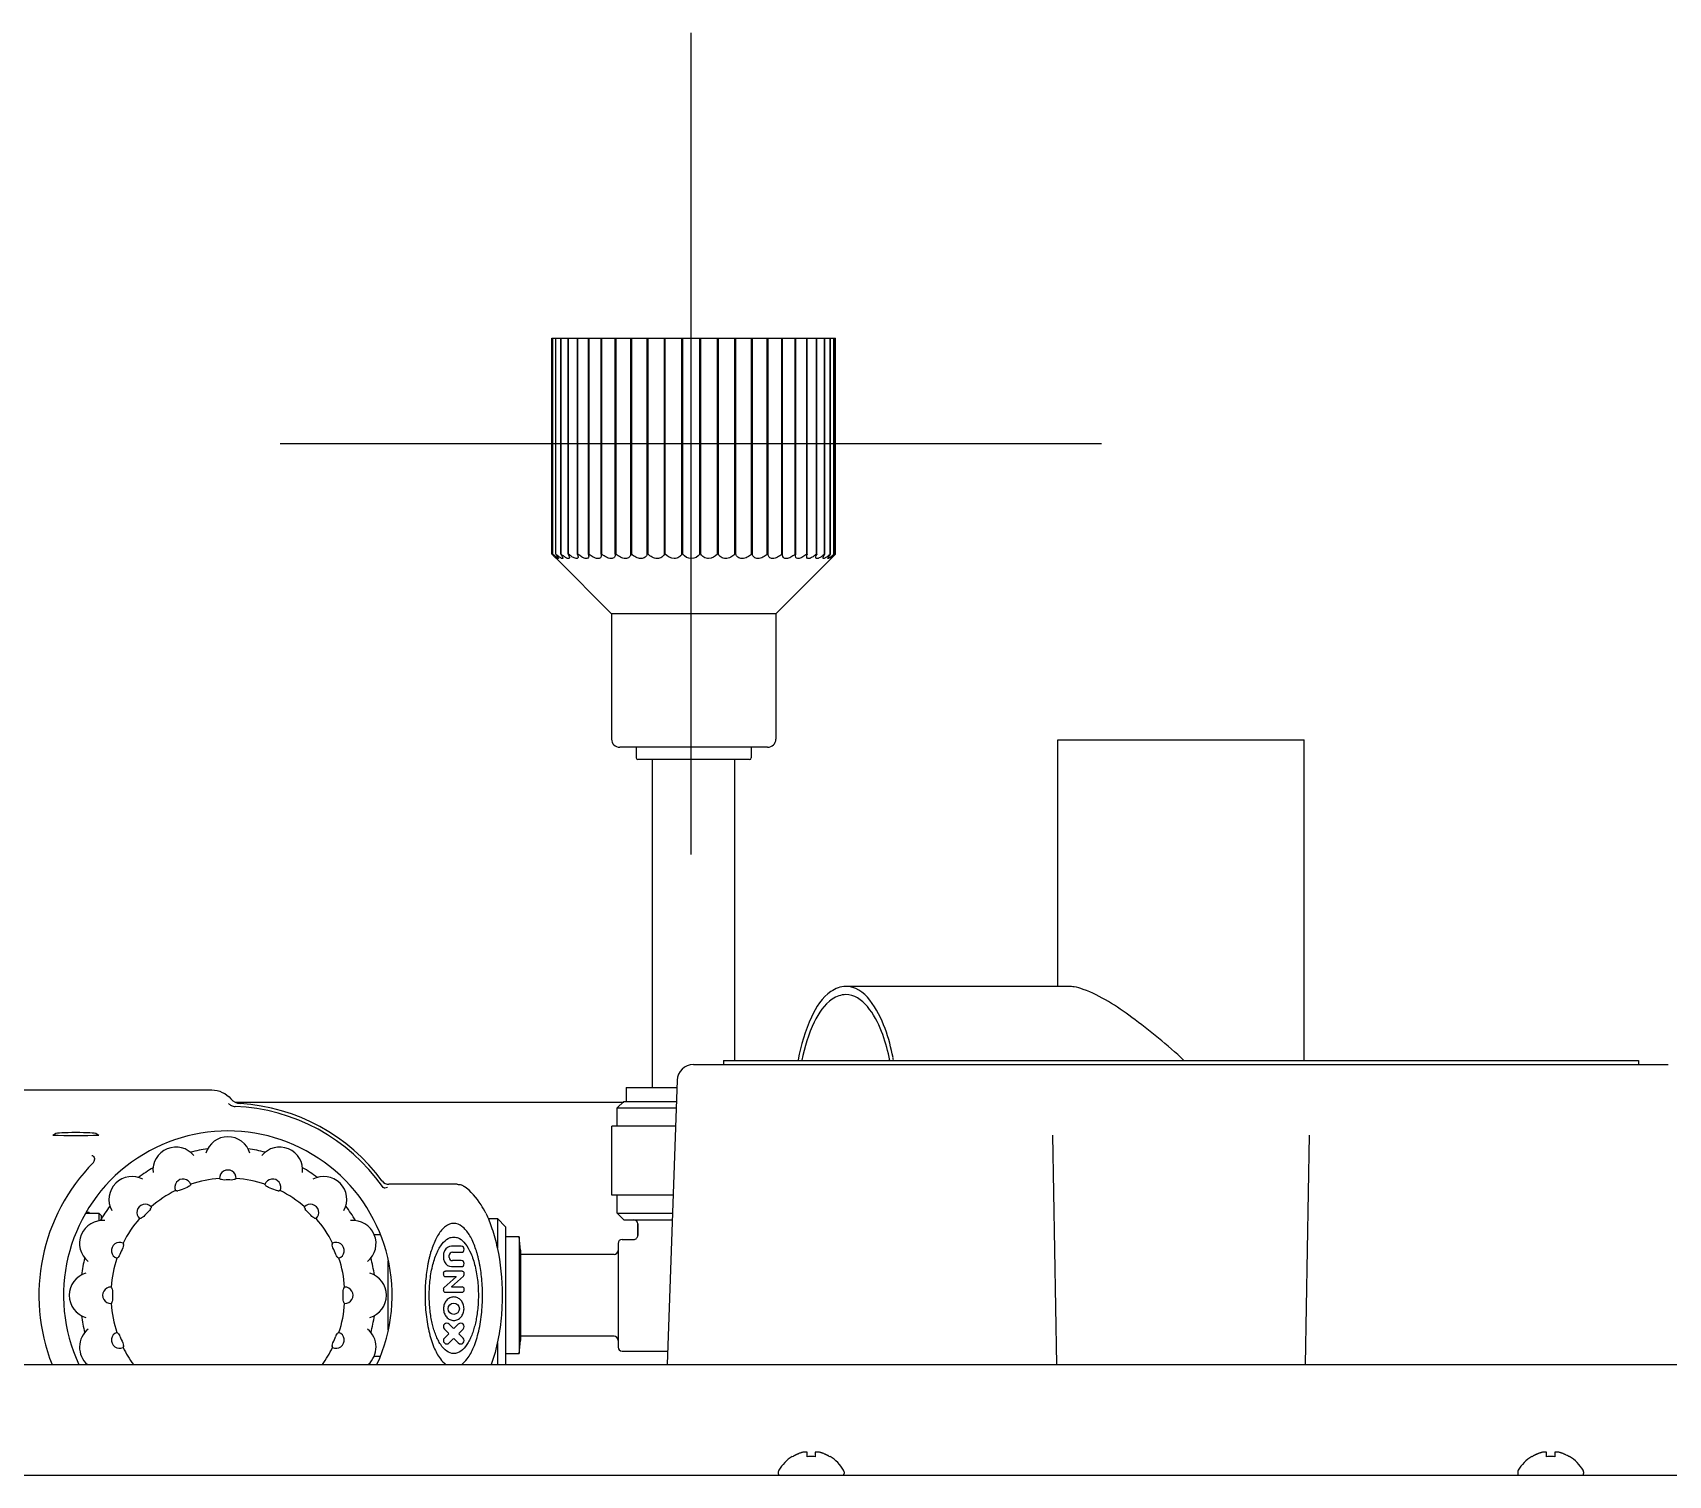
# Model space of a CAD drawing. Header units: millimetres. Extents: x 900 to 7803, y 2935 to 8583.
# Drawn here: x 4901.8 to 5100.8, y 3840.5 to 4016.1 of the extents above; entities that cross this region are included whole.
import ezdxf

# ---------------------------------------------------------------- set-up
doc = ezdxf.new("R2010")
doc.units = ezdxf.units.MM
doc.header["$LTSCALE"] = 676.148
doc.layers.get('0').update_dxf_attribs({"linetype": 'CONTINUOUS'})
doc.layers.add('ASSI', color=7, linetype='CONTINUOUS')
doc.layers.add('GEOM', color=7, linetype='CONTINUOUS')

msp = doc.modelspace()

# ---------------------------------------------------------------- linework, layer by layer
at = {"color": 4}
for p, q in [((4981.87, 4016.06), (4981.87, 3916.06)), ((4931.87, 3966.06), (5031.87, 3966.06))]:
    msp.add_line(p, q, dxfattribs=at)
at = {"color": 7, "linetype": 'Continuous'}
for p, q in [((4975.22, 3929.09), (4975.22, 3927.79)), ((4989.22, 3929.09), (4989.22, 3927.79)), ((4994.22, 3842.73), (4994.22, 3842.77)), ((4995.59, 3843.29), (4995.52, 3843.29)), ((4996.02, 3842.73), (4996.02, 3843.29)), ((4997.02, 3843.29), (4997.02, 3842.73)), ((4997.45, 3843.29), (4997.43, 3843.3)), ((4998.82, 3842.77), (4998.82, 3842.73)), ((5084.22, 3842.73), (5084.22, 3842.77)), ((5085.59, 3843.29), (5085.52, 3843.29)), ((5086.02, 3842.73), (5086.02, 3843.29)), ((5087.02, 3843.29), (5087.02, 3842.73)), ((5087.45, 3843.29), (5087.43, 3843.3)), ((5088.82, 3842.77), (5088.82, 3842.73))]:
    msp.add_line(p, q, dxfattribs=at)
for centre, radius, start, end in [((4925.52, 3862.39), 20, 335.0458, 204.9542), ((4996.72, 3838.67), 4.8, 121.3727, 149.6988), ((4996.71, 3838.68), 4.75, 118.9687, 121.5341), ((4996.7, 3838.69), 4.75, 118.0074, 118.9684), ((4996.7, 3838.69), 4.75, 116.6813, 118.0074), ((4996.7, 3838.69), 4.74, 115.5402, 116.6812), ((4996.7, 3838.7), 4.74, 114.5722, 115.5402), ((4996.7, 3838.7), 4.73, 113.3175, 114.5722), ((4996.69, 3838.7), 4.73, 112.5474, 113.3174), ((4996.69, 3838.71), 4.72, 111.0025, 112.5476), ((4996.69, 3838.72), 4.72, 110.5181, 111.0023), ((4996.68, 3838.73), 4.7, 108.4656, 110.5187), ((4996.68, 3838.75), 4.68, 107.3773, 108.465), ((4996.67, 3838.76), 4.67, 106.3949, 107.3772), ((4996.67, 3838.79), 4.64, 104.3176, 106.3964), ((4995.77, 3841.32), 1.98, 94.6009, 95.2558), ((4995.77, 3841.33), 1.97, 93.2166, 94.6016), ((4995.77, 3841.34), 1.96, 92.3765, 93.2159), ((4995.77, 3841.35), 1.95, 91.1544, 92.3767), ((4995.77, 3841.35), 1.95, 89.0741, 91.1541), ((4995.77, 3841.35), 1.95, 88.0037, 89.0738), ((4995.77, 3841.34), 1.96, 86.9771, 88.0037), ((4995.77, 3841.33), 1.97, 85.714, 86.9767), ((4995.77, 3841.32), 1.98, 84.8627, 85.7144), ((4995.76, 3841.3), 2.01, 82.7256, 84.8598), ((4996.52, 3838.98), 3.79, 92.5489, 97.5994), ((4996.52, 3838.99), 3.77, 87.4559, 92.5439), ((4996.52, 3838.98), 3.79, 82.4006, 87.451), ((4997.27, 3841.3), 2.01, 95.1401, 97.2744), ((4997.27, 3841.32), 1.98, 94.2856, 95.1372), ((4997.27, 3841.33), 1.97, 93.0233, 94.286), ((4997.27, 3841.34), 1.96, 91.9964, 93.0228), ((4997.27, 3841.35), 1.95, 90.9261, 91.9964), ((4997.27, 3841.35), 1.95, 88.8459, 90.9258), ((4997.27, 3841.35), 1.96, 87.6233, 88.8455), ((4997.27, 3841.34), 1.96, 86.7841, 87.6235), ((4997.27, 3841.33), 1.97, 85.3984, 86.7833), ((4997.26, 3841.3), 2.01, 82.7259, 84.7415), ((4996.37, 3838.79), 4.64, 73.6036, 75.6824), ((4996.36, 3838.76), 4.67, 72.6228, 73.6051), ((4996.36, 3838.75), 4.68, 71.535, 72.6227), ((4996.35, 3838.73), 4.7, 69.4813, 71.5344), ((4996.35, 3838.72), 4.72, 68.9977, 69.4819), ((4996.35, 3838.71), 4.72, 67.4524, 68.9975), ((4996.34, 3838.7), 4.73, 66.6826, 67.4526), ((4996.34, 3838.7), 4.73, 65.4278, 66.6825), ((4996.34, 3838.7), 4.74, 64.4598, 65.4278), ((4996.34, 3838.69), 4.74, 63.3188, 64.4598), ((4996.34, 3838.69), 4.75, 61.9926, 63.3187), ((4996.33, 3838.69), 4.75, 61.0316, 61.9926), ((4996.33, 3838.68), 4.75, 58.4659, 61.0313), ((4996.32, 3838.67), 4.8, 30.3012, 58.6273), ((5086.72, 3838.67), 4.8, 121.3727, 149.6988), ((5086.71, 3838.68), 4.75, 118.9687, 121.5341), ((5086.7, 3838.69), 4.75, 118.0074, 118.9684), ((5086.7, 3838.69), 4.75, 116.6813, 118.0074), ((5086.7, 3838.69), 4.74, 115.5402, 116.6812), ((5086.7, 3838.7), 4.74, 114.5722, 115.5402), ((5086.7, 3838.7), 4.73, 113.3175, 114.5722), ((5086.69, 3838.7), 4.73, 112.5474, 113.3174), ((5086.69, 3838.71), 4.72, 111.0025, 112.5476), ((5086.69, 3838.72), 4.72, 110.5181, 111.0023), ((5086.68, 3838.73), 4.7, 108.4656, 110.5187), ((5086.68, 3838.75), 4.68, 107.3773, 108.465), ((5086.67, 3838.76), 4.67, 106.3949, 107.3772), ((5086.67, 3838.79), 4.64, 104.3176, 106.3964), ((5085.77, 3841.32), 1.98, 94.6009, 95.2558), ((5085.77, 3841.33), 1.97, 93.2166, 94.6016), ((5085.77, 3841.34), 1.96, 92.3765, 93.2159), ((5085.77, 3841.35), 1.95, 91.1544, 92.3767), ((5085.77, 3841.35), 1.95, 89.0741, 91.1541), ((5085.77, 3841.35), 1.95, 88.0037, 89.0738), ((5085.77, 3841.34), 1.96, 86.9771, 88.0037), ((5085.77, 3841.33), 1.97, 85.714, 86.9767), ((5085.77, 3841.32), 1.98, 84.8627, 85.7144), ((5085.76, 3841.3), 2.01, 82.7256, 84.8598), ((5086.52, 3838.98), 3.79, 92.5489, 97.5994), ((5086.52, 3838.99), 3.77, 87.4559, 92.5439), ((5086.52, 3838.98), 3.79, 82.4006, 87.451), ((5087.27, 3841.3), 2.01, 95.1401, 97.2744), ((5087.27, 3841.32), 1.98, 94.2856, 95.1372), ((5087.27, 3841.33), 1.97, 93.0233, 94.286), ((5087.27, 3841.34), 1.96, 91.9964, 93.0228), ((5087.27, 3841.35), 1.95, 90.9261, 91.9964), ((5087.27, 3841.35), 1.95, 88.8459, 90.9258), ((5087.27, 3841.35), 1.96, 87.6233, 88.8455), ((5087.27, 3841.34), 1.96, 86.7841, 87.6235), ((5087.27, 3841.33), 1.97, 85.3984, 86.7833), ((5087.26, 3841.3), 2.01, 82.7259, 84.7415), ((5086.37, 3838.79), 4.64, 73.6036, 75.6824), ((5086.36, 3838.76), 4.67, 72.6228, 73.6051), ((5086.36, 3838.75), 4.68, 71.535, 72.6227), ((5086.35, 3838.73), 4.7, 69.4813, 71.5344), ((5086.35, 3838.72), 4.72, 68.9977, 69.4819), ((5086.35, 3838.71), 4.72, 67.4524, 68.9975), ((5086.34, 3838.7), 4.73, 66.6826, 67.4526), ((5086.34, 3838.7), 4.73, 65.4278, 66.6825), ((5086.34, 3838.7), 4.74, 64.4598, 65.4278), ((5086.34, 3838.69), 4.74, 63.3188, 64.4598), ((5086.34, 3838.69), 4.75, 61.9926, 63.3187), ((5086.33, 3838.69), 4.75, 61.0316, 61.9926), ((5086.33, 3838.68), 4.75, 58.4659, 61.0313), ((5086.32, 3838.67), 4.8, 30.3012, 58.6273)]:
    msp.add_arc(centre, radius, start, end, dxfattribs=at)
at = {"layer": 'ASSI', "color": 7, "linetype": 'Continuous'}
for p, q in [((5026.52, 3899.99), (5026.52, 3929.99)), ((4977.22, 3887.69), (4977.22, 3927.59)), ((4987.22, 3890.99), (4987.22, 3927.59)), ((5027.95, 3899.99), (5000.73, 3899.99)), ((4972.92, 3882.99), (4972.92, 3885.19)), ((4972.27, 3874.59), (4972.27, 3882.99)), ((4980, 3882.99), (4972.27, 3882.99)), ((4979.71, 3874.59), (4972.27, 3874.59)), ((4972.92, 3872.39), (4972.92, 3874.59)), ((4975.42, 3871.09), (4975.42, 3869.69)), ((4973.52, 3869.19), (4974.92, 3869.19)), ((4972.52, 3867.36), (4961.12, 3867.36)), ((4972.52, 3857.41), (4961.12, 3857.41)), ((4973.52, 3855.59), (4979.05, 3855.59)), ((4992.52, 3840.89), (4992.52, 3840.69)), ((5000.52, 3840.89), (5000.52, 3840.69)), ((5082.52, 3840.89), (5082.52, 3840.69)), ((5090.52, 3840.89), (5090.52, 3840.69))]:
    msp.add_line(p, q, dxfattribs=at)
for centre, radius, start, end in [((4981.45, 3886.06), 25.12, 11.8773, 12.2638), ((4981.17, 3886), 25.41, 11.6443, 11.8776), ((4980.94, 3885.95), 25.64, 11.366, 11.6442), ((4978.71, 3885.85), 28.31, 10.586, 11.1258), ((4919.2, 3877.63), 2.8, 38.9463, 186.0537), ((4925.52, 3862.39), 18, 97.8667, 104.6333), ((4925.52, 3878.89), 2.8, 16.4463, 163.5537), ((4925.52, 3862.39), 18, 75.3667, 82.1333), ((4931.83, 3877.63), 2.8, 353.9463, 141.0537), ((4913.85, 3874.06), 2.8, 61.4463, 208.5537), ((4925.52, 3862.39), 18, 120.3667, 127.1333), ((4925.52, 3862.39), 18, 52.8667, 59.6333), ((4937.19, 3874.06), 2.8, 331.4463, 118.5537), ((4925.52, 3862.39), 18, 142.8667, 149.6333), ((4925.52, 3862.39), 18, 30.3667, 37.1333), ((4910.27, 3868.7), 2.8, 83.9463, 231.0537), ((4940.76, 3868.7), 2.8, 308.9463, 96.0537), ((4925.52, 3862.39), 18, 165.3667, 172.1333), ((4925.52, 3862.39), 18, 7.8667, 14.6333), ((4909.02, 3862.39), 2.8, 106.4463, 253.5537), ((4942.02, 3862.39), 2.8, 286.4463, 73.5537), ((4910.27, 3856.08), 2.8, 128.9463, 228.7439), ((4925.52, 3862.39), 18, 187.8667, 194.6333), ((4940.76, 3856.08), 2.8, 311.2561, 51.0537), ((4925.52, 3862.39), 18, 345.3667, 352.1333), ((4996.72, 3838.67), 4.8, 121.3727, 149.6988), ((4996.32, 3838.67), 4.8, 30.3012, 58.6273), ((5086.72, 3838.67), 4.8, 121.3727, 149.6988), ((5086.32, 3838.67), 4.8, 30.3012, 58.6273), ((4992.92, 3840.89), 0.4, 149.6988, 180), ((4992.92, 3840.69), 0.4, 180, 210.6364), ((5000.12, 3840.89), 0.4, 0, 30.3012), ((5000.12, 3840.69), 0.4, 329.3636, 360), ((5082.92, 3840.89), 0.4, 149.6988, 180), ((5082.92, 3840.69), 0.4, 180, 210.6364), ((5090.12, 3840.89), 0.4, 0, 30.3012), ((5090.12, 3840.69), 0.4, 329.3636, 360)]:
    msp.add_arc(centre, radius, start, end, dxfattribs=at)
for points, knots in [([(5000.73, 3899.99), (5000.1, 3899.99), (4998.17, 3899.2), (4996.12, 3895.84), (4995.27, 3892.84), (4994.94, 3891.06)], [0, 0, 0, 0, 0.169283, 0.517466, 1, 1, 1, 1]), ([(5006.48, 3891.32), (5006.25, 3892.52), (5005.44, 3895.75), (5003.07, 3899.99), (5000.73, 3899.99)], [0, 0, 0, 0, 0.345132, 1, 1, 1, 1]), ([(5028.52, 3899.93), (5028.42, 3899.95), (5028.22, 3899.98), (5028.02, 3899.99), (5027.92, 3899.99)], [0, 0, 0, 0, 0.522136, 1, 1, 1, 1]), ([(5000.73, 3898.99), (5000.16, 3898.99), (4998.41, 3898.29), (4996.51, 3895.29), (4995.71, 3892.6), (4995.39, 3891)], [0, 0, 0, 0, 0.170656, 0.518471, 1, 1, 1, 1]), ([(5006, 3891.39), (5005.77, 3892.45), (5005, 3895.32), (5002.81, 3898.99), (5000.73, 3898.99)], [0, 0, 0, 0, 0.344026, 1, 1, 1, 1]), ([(5041.89, 3890.99), (5039.87, 3892.85), (5036.02, 3896.03), (5031.77, 3898.87), (5029.63, 3899.63)], [0, 0, 0, 0, 0.54624, 1, 1, 1, 1])]:
    msp.add_open_spline(points, degree=3, knots=knots, dxfattribs=at)
msp.add_open_spline([(5029.63, 3899.63), (5029.27, 3899.76), (5028.9, 3899.87), (5028.52, 3899.93)], degree=3, dxfattribs=at)
at = {"layer": 'GEOM', "color": 7, "linetype": 'Continuous'}
for p, q in [((4964.97, 3952.59), (4964.97, 3978.89)), ((4964.97, 3978.89), (4970.96, 3978.89)), ((4965.06, 3952.59), (4965.06, 3978.89)), ((4965.08, 3952.59), (4965.08, 3978.89)), ((4965.43, 3952.59), (4965.43, 3978.89)), ((4965.45, 3952.59), (4965.45, 3978.89)), ((4966.06, 3952.59), (4966.06, 3978.89)), ((4966.1, 3952.59), (4966.1, 3978.89)), ((4966.94, 3952.59), (4966.94, 3978.89)), ((4966.99, 3952.59), (4966.99, 3978.89)), ((4968.06, 3952.59), (4968.06, 3978.89)), ((4968.13, 3952.59), (4968.13, 3978.89)), ((4969.41, 3952.59), (4969.41, 3978.89)), ((4969.49, 3952.59), (4969.49, 3978.89)), ((4970.96, 3952.59), (4970.96, 3978.89)), ((4970.96, 3978.89), (4994.64, 3978.89)), ((4971.05, 3952.59), (4971.05, 3978.89)), ((4972.68, 3952.59), (4972.68, 3978.89)), ((4972.78, 3952.59), (4972.78, 3978.89)), ((4974.56, 3952.59), (4974.56, 3978.89)), ((4974.67, 3952.59), (4974.67, 3978.89)), ((4976.56, 3952.59), (4976.56, 3978.89)), ((4976.67, 3952.59), (4976.67, 3978.89)), ((4978.65, 3952.59), (4978.65, 3978.89)), ((4978.76, 3952.59), (4978.76, 3978.89)), ((4980.79, 3952.59), (4980.79, 3978.89)), ((4980.91, 3952.59), (4980.91, 3978.89)), ((4982.96, 3952.59), (4982.96, 3978.89)), ((4983.07, 3952.59), (4983.07, 3978.89)), ((4985.11, 3952.59), (4985.11, 3978.89)), ((4985.23, 3952.59), (4985.23, 3978.89)), ((4987.22, 3952.59), (4987.22, 3978.89)), ((4987.33, 3952.59), (4987.33, 3978.89)), ((4989.25, 3952.59), (4989.25, 3978.89)), ((4989.36, 3952.59), (4989.36, 3978.89)), ((4991.17, 3952.59), (4991.17, 3978.89)), ((4991.27, 3952.59), (4991.27, 3978.89)), ((4992.95, 3952.59), (4992.95, 3978.89)), ((4993.04, 3952.59), (4993.04, 3978.89)), ((4994.55, 3952.59), (4994.55, 3978.89)), ((4994.64, 3952.59), (4994.64, 3978.89)), ((4994.65, 3978.89), (4996.04, 3978.89)), ((4995.97, 3952.59), (4995.97, 3978.89)), ((4996.04, 3952.59), (4996.04, 3978.89)), ((4996.05, 3978.89), (4997.22, 3978.89)), ((4997.16, 3952.59), (4997.16, 3978.89)), ((4997.22, 3952.59), (4997.22, 3978.89)), ((4997.23, 3978.89), (4999.46, 3978.89)), ((4998.13, 3952.59), (4998.13, 3978.89)), ((4998.17, 3952.59), (4998.17, 3978.89)), ((4998.84, 3952.59), (4998.84, 3978.89)), ((4998.87, 3952.59), (4998.87, 3978.89)), ((4999.29, 3952.59), (4999.29, 3978.89)), ((4999.3, 3952.59), (4999.3, 3978.89)), ((4999.46, 3952.59), (4999.46, 3978.89)), ((4999.47, 3952.59), (4999.47, 3978.89)), ((4965.02, 3952.54), (4964.97, 3952.59)), ((4965.08, 3952.59), (4965.06, 3952.59)), ((4965.45, 3952.59), (4965.43, 3952.59)), ((4972.22, 3945.34), (4965.51, 3952.05)), ((4966.1, 3952.59), (4966.06, 3952.59)), ((4966.99, 3952.59), (4966.94, 3952.59)), ((4968.13, 3952.59), (4968.06, 3952.59)), ((4969.49, 3952.59), (4969.41, 3952.59)), ((4970.96, 3952.59), (4970.97, 3952.48)), ((4971.05, 3952.59), (4970.96, 3952.59)), ((4972.78, 3952.59), (4972.68, 3952.59)), ((4974.67, 3952.59), (4974.56, 3952.59)), ((4976.67, 3952.59), (4976.56, 3952.59)), ((4978.76, 3952.59), (4978.65, 3952.59)), ((4980.91, 3952.59), (4980.79, 3952.59)), ((4983.07, 3952.59), (4982.96, 3952.59)), ((4985.23, 3952.59), (4985.11, 3952.59)), ((4987.33, 3952.59), (4987.22, 3952.59)), ((4989.36, 3952.59), (4989.25, 3952.59)), ((4991.27, 3952.59), (4991.17, 3952.59)), ((4992.22, 3945.34), (4999.22, 3952.35)), ((4993.04, 3952.59), (4992.95, 3952.59)), ((4993.03, 3952.51), (4993.04, 3952.59)), ((4994.64, 3952.59), (4994.55, 3952.59)), ((4994.61, 3952.39), (4994.64, 3952.59)), ((4996.04, 3952.59), (4995.97, 3952.59)), ((4997.22, 3952.59), (4997.16, 3952.59)), ((4998.17, 3952.59), (4998.13, 3952.59)), ((4998.87, 3952.59), (4998.84, 3952.59)), ((4999.3, 3952.59), (4999.29, 3952.59)), ((4999.38, 3952.5), (4999.47, 3952.59)), ((4999.47, 3952.59), (4999.46, 3952.59)), ((4972.22, 3945.34), (4972.22, 3930.09)), ((4992.22, 3945.34), (4972.22, 3945.34)), ((4992.22, 3945.34), (4992.22, 3930.09)), ((5026.52, 3899.99), (5026.52, 3929.99)), ((5026.52, 3929.99), (5056.52, 3929.99)), ((5056.52, 3890.99), (5056.52, 3929.99)), ((4991.22, 3929.09), (4973.22, 3929.09)), ((4989.02, 3927.59), (4975.42, 3927.59)), ((4982.2, 3890.49), (5100.84, 3890.49)), ((4985.83, 3890.99), (4985.83, 3890.49)), ((4985.83, 3890.99), (5097.21, 3890.99)), ((5097.21, 3890.99), (5097.21, 3890.49)), ((4980.2, 3888.56), (4978.99, 3853.98)), ((4870.58, 3887.39), (4923.56, 3887.39)), ((4973.72, 3885.99), (4972.92, 3885.19)), ((4973.72, 3885.99), (4980.11, 3885.99)), ((4973.99, 3887.69), (4973.99, 3885.99)), ((4973.99, 3887.69), (4980.17, 3887.69)), ((4972.92, 3882.99), (4972.92, 3885.19)), ((4972.92, 3885.19), (4980.08, 3885.19)), ((4904.23, 3881.89), (4904.53, 3882.07)), ((4909.51, 3882.07), (4909.81, 3881.89)), ((5026.41, 3853.98), (5025.92, 3881.88)), ((5057.12, 3881.88), (5056.63, 3853.98)), ((4953.43, 3875.9), (4945.13, 3875.9)), ((4972.92, 3872.39), (4972.92, 3874.59)), ((4908.62, 3872.36), (4908.22, 3872.36)), ((4908.62, 3872.49), (4908.31, 3872.49)), ((4908.62, 3872.49), (4908.62, 3872.36)), ((4908.62, 3872.39), (4909.82, 3872.39)), ((4909.82, 3872.39), (4909.82, 3871.46)), ((4910.12, 3872.09), (4909.82, 3872.39)), ((4910.12, 3872.09), (4910.12, 3871.69)), ((4973.72, 3871.59), (4972.92, 3872.39)), ((4972.92, 3872.39), (4979.63, 3872.39)), ((4957.21, 3871.74), (4958.32, 3871.74)), ((4958.32, 3871.74), (4958.32, 3868.16)), ((4959.32, 3870.74), (4958.32, 3871.74)), ((4959.32, 3870.74), (4959.32, 3854.04)), ((4973.72, 3871.59), (4979.6, 3871.59)), ((4975.42, 3869.69), (4975.42, 3871.09)), ((4943.31, 3869.79), (4944.04, 3869.79)), ((4953.92, 3868.37), (4952.76, 3868.37)), ((4960.97, 3869.49), (4959.32, 3869.49)), ((4960.97, 3869.49), (4960.97, 3855.29)), ((4961.12, 3867.89), (4960.97, 3869.49)), ((4973.02, 3868.69), (4973.02, 3856.09)), ((4973.52, 3869.19), (4974.92, 3869.19)), ((4945.02, 3858.2), (4945.02, 3866.58)), ((4952.86, 3867.63), (4953.92, 3867.63)), ((4953.92, 3866.62), (4952.86, 3866.62)), ((4961.12, 3867.89), (4961.12, 3856.89)), ((4951.75, 3865.05), (4951.75, 3864.93)), ((4953.3, 3864.64), (4951.84, 3863.36)), ((4954.03, 3865.31), (4952, 3865.31)), ((4952, 3864.67), (4953.29, 3864.67)), ((4952.73, 3863.44), (4954.2, 3864.72)), ((4952.76, 3865.88), (4953.92, 3865.88)), ((4954.29, 3864.91), (4954.29, 3865.05)), ((4951.75, 3863.17), (4951.75, 3863.02)), ((4952, 3862.77), (4954.03, 3862.77)), ((4954.03, 3863.4), (4952.75, 3863.4)), ((4954.29, 3863.02), (4954.29, 3863.15)), ((4951.87, 3858.28), (4952.41, 3857.75)), ((4953, 3858.35), (4952.47, 3858.88)), ((4953.57, 3858.88), (4953.03, 3858.35)), ((4953.63, 3857.75), (4954.16, 3858.28)), ((4952.41, 3857.72), (4951.87, 3857.19)), ((4952.47, 3856.59), (4953, 3857.12)), ((4953.03, 3857.12), (4953.57, 3856.59)), ((4954.16, 3857.19), (4953.63, 3857.72)), ((4958.32, 3856.62), (4958.32, 3853.98)), ((4960.97, 3855.29), (4961.12, 3856.89)), ((4943.31, 3854.99), (4944.04, 3854.99)), ((4959.32, 3855.29), (4960.97, 3855.29)), ((4973.52, 3855.59), (4979.05, 3855.59)), ((4959.32, 3854.04), (4959.26, 3853.98))]:
    msp.add_line(p, q, dxfattribs=at)
at = {"layer": 'GEOM', "linetype": 'Continuous'}
for p, q in [((4926.43, 3885.89), (4973.72, 3885.89)), ((4645.07, 3853.98), (5437.97, 3853.98)), ((4619.55, 3840.49), (5463.48, 3840.49))]:
    msp.add_line(p, q, dxfattribs=at)
at = {"layer": 'GEOM', "color": 7, "linetype": 'Continuous'}
msp.add_circle((4953.02, 3860.76), 0.687, dxfattribs=at)
for centre, radius, start, end in [((5011.42, 3998.5), 65.31, 224.7213, 224.9671), ((4966.58, 3951.96), 1.61, 22.3238, 23.1177), ((4968.25, 3952.26), 1.21, 15.0736, 15.6945), ((4997.42, 3952.05), 1.48, 158.7564, 159.5637), ((4999.09, 3951.6), 2.11, 152.0807, 152.7733), ((4957.86, 3993.66), 58.46, 315.025, 315.2498), ((4973.22, 3930.09), 1, 180, 270), ((4991.22, 3930.09), 1, 270, 360), ((4975.42, 3927.79), 0.2, 180, 270), ((4989.02, 3927.79), 0.2, 270, 360), ((4982.2, 3888.49), 2, 90, 177.9996), ((4925.52, 3862.39), 23, 35.1062, 87.8038), ((4925.52, 3862.39), 23.39, 36.5032, 86.332), ((4925.52, 3862.39), 23, 135.3431, 201.5179), ((4925.52, 3862.39), 18, 120.3667, 127.1333), ((4920.07, 3875.55), 1, 20.1253, 204.8747), ((4925.52, 3862.39), 14.25, 94.0216, 108.4784), ((4925.52, 3876.64), 1, 357.6253, 182.3755), ((4925.52, 3862.39), 14.04, 88.161, 91.839), ((4925.52, 3862.39), 14.25, 71.5216, 85.9784), ((4930.97, 3875.55), 1, 335.1252, 159.8748), ((4925.52, 3862.39), 14.25, 116.5216, 130.9784), ((4919.35, 3876.1), 0.995, 268.2614, 274.482), ((4925.52, 3862.39), 14.04, 110.661, 114.339), ((4920.19, 3876.45), 0.995, 310.5178, 316.7439), ((4925.52, 3862.39), 14.04, 65.661, 69.339), ((4931.69, 3876.1), 0.995, 265.5178, 271.7439), ((4925.52, 3862.39), 14.25, 49.0216, 63.4784), ((4925.52, 3862.39), 18, 142.8667, 149.6333), ((4915.44, 3872.47), 1, 42.6252, 227.3748), ((4925.52, 3862.39), 14.04, 133.161, 136.839), ((4915.21, 3873.34), 0.995, 333.0178, 339.2439), ((4935.59, 3872.47), 1, 312.6252, 137.3748), ((4935.82, 3873.34), 0.995, 200.7614, 206.982), ((4925.52, 3862.39), 14.04, 43.161, 46.839), ((4925.52, 3862.39), 14.25, 139.0216, 153.4784), ((4914.57, 3872.69), 0.995, 290.7614, 296.982), ((4936.46, 3872.69), 0.995, 243.0178, 249.2439), ((4925.52, 3862.39), 14.25, 26.5216, 40.9784), ((4974.92, 3871.09), 0.5, 0, 90), ((4912.35, 3867.84), 1, 65.1252, 249.8748), ((4925.52, 3862.39), 14.04, 155.661, 159.339), ((4911.81, 3868.56), 0.995, 355.5178, 1.7439), ((4939.23, 3868.56), 0.995, 178.2614, 184.482), ((4938.68, 3867.84), 1, 290.1252, 114.8748), ((4925.52, 3862.39), 14.04, 20.661, 24.339), ((4952.76, 3867.42), 0.952, 90, 156.4218), ((4953.92, 3868), 0.37, 270, 90), ((4973.52, 3868.69), 0.5, 90, 180), ((4974.92, 3869.69), 0.5, 269.9991, 0.0009), ((4925.52, 3862.39), 14.25, 161.5216, 175.9784), ((4939.57, 3867.72), 0.995, 220.5178, 226.7439), ((4925.52, 3862.39), 14.25, 4.0216, 18.4784), ((4953.44, 3867.13), 1.69, 156.4218, 203.5782), ((4952.76, 3866.83), 0.952, 203.5782, 270), ((4953.48, 3867.13), 1.06, 172.3377, 187.6623), ((4952.86, 3867.21), 0.423, 90, 172.3377), ((4952.86, 3867.04), 0.423, 187.6623, 270), ((4953.92, 3866.25), 0.37, 270, 90), ((4972.52, 3867.86), 0.5, 270, 360), ((4952, 3865.05), 0.254, 90, 180), ((4952, 3864.93), 0.254, 180, 270), ((4953.29, 3864.65), 0.0211, 311, 90), ((4954.03, 3865.05), 0.254, 0, 90), ((4954.03, 3864.91), 0.254, 311, 360), ((4911.27, 3862.39), 1, 87.6252, 272.3748), ((4925.52, 3862.39), 14.04, 178.161, 181.839), ((4925.52, 3862.39), 14.04, 358.161, 1.839), ((4939.77, 3862.39), 1, 267.6252, 92.3748), ((4952, 3863.17), 0.254, 131, 180), ((4952, 3863.02), 0.254, 180, 270), ((4952.75, 3863.43), 0.0211, 131, 270), ((4954.03, 3863.15), 0.254, 0, 90), ((4954.03, 3863.02), 0.254, 270, 360), ((4925.52, 3862.39), 14.25, 184.0216, 198.4784), ((4925.52, 3862.39), 14.25, 341.5216, 355.9784), ((4925.52, 3862.39), 18, 187.8667, 194.6333), ((4925.52, 3862.39), 18, 345.3667, 352.1333), ((4952.17, 3858.58), 0.423, 45, 225), ((4953.02, 3858.36), 0.0211, 225, 315), ((4953.86, 3858.58), 0.423, 315, 135), ((4912.35, 3856.94), 1, 110.1252, 294.8748), ((4911.46, 3857.06), 0.993, 40.5314, 46.7478), ((4925.52, 3862.39), 14.04, 200.661, 204.339), ((4911.81, 3856.22), 0.994, 358.2715, 4.4869), ((4939.22, 3856.22), 0.993, 175.5314, 181.7478), ((4938.68, 3856.94), 1, 245.1252, 69.8748), ((4925.52, 3862.39), 14.04, 335.661, 339.339), ((4952.17, 3856.89), 0.423, 135, 315), ((4952.39, 3857.74), 0.0211, 315, 45), ((4953.02, 3857.11), 0.0211, 45, 135), ((4953.86, 3856.89), 0.423, 225, 45), ((4953.65, 3857.74), 0.0211, 135, 225), ((4972.52, 3856.91), 0.5, 0, 90), ((4973.52, 3856.09), 0.5, 180, 270), ((4925.52, 3862.39), 14.25, 206.5216, 216.1755), ((4925.52, 3862.39), 14.25, 323.8245, 333.4784)]:
    msp.add_arc(centre, radius, start, end, dxfattribs=at)
for major_axis, start_param, end_param in [((2.5, 0), 0.087266, 3.054326), ((4.25, 0), -2.286938, -0.854655)]:
    msp.add_ellipse((4907.02, 3882.06), major_axis=major_axis, ratio=0.052408, start_param=start_param, end_param=end_param, dxfattribs=at)
for points, knots in [([(4965.06, 3952.59), (4965.12, 3952.53), (4965.23, 3952.41), (4965.37, 3952.25), (4965.45, 3952.14), (4965.52, 3952.08), (4965.52, 3952.06)], [0, 0, 0, 0, 0.369515, 0.682059, 0.90564, 1, 1, 1, 1]), ([(4965.76, 3952.08), (4965.76, 3952.07), (4965.75, 3952.05), (4965.69, 3952.08), (4965.63, 3952.11), (4965.5, 3952.21), (4965.32, 3952.37), (4965.16, 3952.51), (4965.08, 3952.59)], [0, 0, 0, 0, 0.027742, 0.077125, 0.166089, 0.29021, 0.614331, 1, 1, 1, 1]), ([(4965.52, 3952.06), (4965.52, 3952.05), (4965.47, 3952.1), (4965.43, 3952.13), (4965.32, 3952.23), (4965.26, 3952.3), (4965.22, 3952.34)], [0, 0, 0, 0, 0.06087, 0.266453, 0.590198, 1, 1, 1, 1]), ([(4965.43, 3952.59), (4965.51, 3952.49), (4965.62, 3952.35), (4965.73, 3952.17), (4965.76, 3952.11), (4965.76, 3952.08)], [0, 0, 0, 0, 0.643184, 0.869353, 1, 1, 1, 1]), ([(4966.29, 3952.12), (4966.29, 3952.1), (4966.28, 3952.06), (4966.21, 3952.06), (4966.13, 3952.09), (4966.02, 3952.15), (4965.89, 3952.23), (4965.7, 3952.38), (4965.55, 3952.5), (4965.45, 3952.59)], [0, 0, 0, 0, 0.048846, 0.099548, 0.183576, 0.303619, 0.452615, 0.62238, 1, 1, 1, 1]), ([(4966.06, 3952.59), (4966.12, 3952.5), (4966.21, 3952.36), (4966.29, 3952.19), (4966.29, 3952.12)], [0, 0, 0, 0, 0.606182, 1, 1, 1, 1]), ([(4967.09, 3952.18), (4967.09, 3952.15), (4967.08, 3952.1), (4967, 3952.05), (4966.89, 3952.07), (4966.7, 3952.14), (4966.43, 3952.32), (4966.21, 3952.49), (4966.1, 3952.59)], [0, 0, 0, 0, 0.066133, 0.125056, 0.207169, 0.323453, 0.634493, 1, 1, 1, 1]), ([(4966.94, 3952.59), (4966.96, 3952.55), (4967.03, 3952.42), (4967.09, 3952.28), (4967.09, 3952.18)], [0, 0, 0, 0, 0.302018, 1, 1, 1, 1]), ([(4968.15, 3952.26), (4968.15, 3952.23), (4968.14, 3952.15), (4968.01, 3952.03), (4967.71, 3952.1), (4967.38, 3952.29), (4967.12, 3952.48), (4966.99, 3952.59)], [0, 0, 0, 0, 0.078923, 0.148258, 0.342157, 0.646667, 1, 1, 1, 1]), ([(4968.07, 3952.57), (4968.08, 3952.54), (4968.12, 3952.44), (4968.15, 3952.34), (4968.15, 3952.26)], [0, 0, 0, 0, 0.281468, 1, 1, 1, 1]), ([(4969.44, 3952.36), (4969.44, 3952.27), (4969.37, 3952.05), (4968.95, 3952.06), (4968.56, 3952.27), (4968.27, 3952.47), (4968.13, 3952.59)], [0, 0, 0, 0, 0.163271, 0.358666, 0.658012, 1, 1, 1, 1]), ([(4970.97, 3952.48), (4970.97, 3952.37), (4970.9, 3952.1), (4970.53, 3952.04), (4970.24, 3952.12), (4969.89, 3952.28), (4969.64, 3952.46), (4969.49, 3952.59)], [0, 0, 0, 0, 0.177482, 0.376675, 0.515314, 0.671449, 1, 1, 1, 1]), ([(4972.68, 3952.59), (4972.68, 3952.46), (4972.61, 3952.16), (4972.1, 3952), (4971.56, 3952.21), (4971.21, 3952.45), (4971.05, 3952.59)], [0, 0, 0, 0, 0.187306, 0.39395, 0.683873, 1, 1, 1, 1]), ([(4974.56, 3952.59), (4974.54, 3952.45), (4974.4, 3952.15), (4973.86, 3952), (4973.29, 3952.2), (4972.94, 3952.45), (4972.78, 3952.59)], [0, 0, 0, 0, 0.19049, 0.412739, 0.70117, 1, 1, 1, 1]), ([(4976.56, 3952.59), (4976.51, 3952.45), (4976.32, 3952.15), (4975.76, 3952), (4975.17, 3952.19), (4974.82, 3952.44), (4974.67, 3952.59)], [0, 0, 0, 0, 0.197619, 0.433079, 0.718061, 1, 1, 1, 1]), ([(4978.65, 3952.59), (4978.58, 3952.44), (4978.34, 3952.16), (4977.76, 3952), (4977.15, 3952.18), (4976.81, 3952.44), (4976.67, 3952.59)], [0, 0, 0, 0, 0.207458, 0.454192, 0.734273, 1, 1, 1, 1]), ([(4980.79, 3952.59), (4980.7, 3952.44), (4980.43, 3952.16), (4979.64, 3951.95), (4979.03, 3952.29), (4978.76, 3952.59)], [0, 0, 0, 0, 0.221718, 0.48115, 1, 1, 1, 1]), ([(4982.96, 3952.59), (4982.73, 3952.28), (4981.93, 3951.84), (4981.14, 3952.28), (4980.91, 3952.59)], [0, 0, 0, 0, 0.496859, 1, 1, 1, 1]), ([(4985.11, 3952.59), (4984.85, 3952.29), (4984.23, 3951.95), (4983.45, 3952.16), (4983.17, 3952.44), (4983.07, 3952.59)], [0, 0, 0, 0, 0.513015, 0.774865, 1, 1, 1, 1]), ([(4987.22, 3952.59), (4987.08, 3952.44), (4986.74, 3952.18), (4986.13, 3952), (4985.54, 3952.16), (4985.3, 3952.44), (4985.23, 3952.59)], [0, 0, 0, 0, 0.261639, 0.540281, 0.789654, 1, 1, 1, 1]), ([(4989.25, 3952.59), (4989.1, 3952.44), (4988.75, 3952.19), (4988.15, 3952), (4987.58, 3952.15), (4987.38, 3952.45), (4987.33, 3952.59)], [0, 0, 0, 0, 0.277647, 0.561513, 0.800054, 1, 1, 1, 1]), ([(4991.17, 3952.59), (4991.01, 3952.45), (4990.66, 3952.2), (4990.08, 3952), (4989.54, 3952.15), (4989.38, 3952.45), (4989.36, 3952.59)], [0, 0, 0, 0, 0.294382, 0.582114, 0.808001, 1, 1, 1, 1]), ([(4992.95, 3952.59), (4992.78, 3952.45), (4992.43, 3952.21), (4991.89, 3952), (4991.37, 3952.16), (4991.28, 3952.46), (4991.27, 3952.59)], [0, 0, 0, 0, 0.311612, 0.601408, 0.812372, 1, 1, 1, 1]), ([(4994.55, 3952.59), (4994.39, 3952.46), (4994.14, 3952.28), (4993.78, 3952.11), (4993.48, 3952.03), (4993.1, 3952.12), (4993.03, 3952.39), (4993.03, 3952.51)], [0, 0, 0, 0, 0.325301, 0.480702, 0.618955, 0.819421, 1, 1, 1, 1]), ([(4995.97, 3952.59), (4995.82, 3952.47), (4995.52, 3952.26), (4995.12, 3952.05), (4994.68, 3952.06), (4994.61, 3952.3), (4994.61, 3952.39)], [0, 0, 0, 0, 0.338558, 0.636353, 0.83252, 1, 1, 1, 1]), ([(4997.16, 3952.59), (4997.03, 3952.48), (4996.77, 3952.29), (4996.42, 3952.09), (4996.05, 3952.02), (4995.97, 3952.21), (4995.97, 3952.29)], [0, 0, 0, 0, 0.351859, 0.656243, 0.851017, 1, 1, 1, 1]), ([(4995.97, 3952.29), (4995.97, 3952.31), (4995.98, 3952.41), (4996, 3952.5), (4996.03, 3952.57)], [0, 0, 0, 0, 0.222838, 1, 1, 1, 1]), ([(4998.13, 3952.59), (4998.01, 3952.49), (4997.78, 3952.31), (4997.5, 3952.13), (4997.3, 3952.06), (4997.18, 3952.05), (4997.1, 3952.11), (4997.09, 3952.17), (4997.09, 3952.2)], [0, 0, 0, 0, 0.362089, 0.671088, 0.786486, 0.868512, 0.930066, 1, 1, 1, 1]), ([(4997.09, 3952.2), (4997.09, 3952.23), (4997.11, 3952.36), (4997.16, 3952.48), (4997.21, 3952.57)], [0, 0, 0, 0, 0.202217, 1, 1, 1, 1]), ([(4997.96, 3952.13), (4997.96, 3952.2), (4998.03, 3952.36), (4998.12, 3952.51), (4998.17, 3952.59)], [0, 0, 0, 0, 0.403394, 1, 1, 1, 1]), ([(4998.84, 3952.59), (4998.73, 3952.5), (4998.58, 3952.37), (4998.38, 3952.23), (4998.25, 3952.14), (4998.13, 3952.08), (4998.05, 3952.05), (4997.97, 3952.07), (4997.96, 3952.12), (4997.96, 3952.13)], [0, 0, 0, 0, 0.374694, 0.543526, 0.691608, 0.810544, 0.893699, 0.946094, 1, 1, 1, 1]), ([(4998.56, 3952.09), (4998.56, 3952.16), (4998.69, 3952.33), (4998.79, 3952.49), (4998.87, 3952.59)], [0, 0, 0, 0, 0.366261, 1, 1, 1, 1]), ([(4999.29, 3952.59), (4999.12, 3952.44), (4999.03, 3952.33), (4998.56, 3952.01), (4998.56, 3952.09)], [0, 0, 0, 0, 0.732347, 1, 1, 1, 1]), ([(4998.88, 3952.06), (4998.88, 3952.09), (4998.94, 3952.15), (4999.01, 3952.26), (4999.15, 3952.42), (4999.25, 3952.53), (4999.3, 3952.59)], [0, 0, 0, 0, 0.104151, 0.328412, 0.636616, 1, 1, 1, 1]), ([(4999.46, 3952.59), (4999.39, 3952.52), (4999.27, 3952.39), (4999.06, 3952.2), (4998.99, 3952.14), (4998.88, 3952.05), (4998.88, 3952.06)], [0, 0, 0, 0, 0.387417, 0.713045, 0.933467, 1, 1, 1, 1]), ([(4925.59, 3885.73), (4925.62, 3885.71), (4925.7, 3885.64), (4925.8, 3885.58), (4925.86, 3885.54)], [0, 0, 0, 0, 0.299793, 1, 1, 1, 1]), ([(4925.86, 3885.54), (4925.89, 3885.52), (4926.05, 3885.42), (4926.24, 3885.38), (4926.4, 3885.37)], [0, 0, 0, 0, 0.173944, 1, 1, 1, 1]), ([(4908.97, 3879.41), (4909.01, 3879.41), (4909.22, 3879.33), (4909.3, 3879.08), (4909.3, 3878.92)], [0, 0, 0, 0, 0.192374, 1, 1, 1, 1]), ([(4924.76, 3876.47), (4924.7, 3876.49), (4924.63, 3876.53), (4924.52, 3876.57), (4924.52, 3876.6)], [0, 0, 0, 0, 0.686746, 1, 1, 1, 1]), ([(4926.52, 3876.6), (4926.52, 3876.59), (4926.49, 3876.57), (4926.47, 3876.56), (4926.46, 3876.55)], [0, 0, 0, 0, 0.324206, 1, 1, 1, 1]), ([(4919.32, 3875.1), (4919.3, 3875.1), (4919.25, 3875.11), (4919.17, 3875.1), (4919.16, 3875.13)], [0, 0, 0, 0, 0.385527, 1, 1, 1, 1]), ([(4920.97, 3875.83), (4920.96, 3875.82), (4920.94, 3875.8), (4920.92, 3875.77), (4920.91, 3875.76)], [0, 0, 0, 0, 0.464193, 1, 1, 1, 1]), ([(4921, 3875.9), (4921.01, 3875.89), (4920.99, 3875.86), (4920.98, 3875.84), (4920.97, 3875.83)], [0, 0, 0, 0, 0.324206, 1, 1, 1, 1]), ([(4930.2, 3875.69), (4930.16, 3875.73), (4930.11, 3875.79), (4930.02, 3875.87), (4930.03, 3875.9)], [0, 0, 0, 0, 0.686746, 1, 1, 1, 1]), ([(4931.8, 3875.11), (4931.79, 3875.11), (4931.76, 3875.11), (4931.73, 3875.1), (4931.72, 3875.1)], [0, 0, 0, 0, 0.464193, 1, 1, 1, 1]), ([(4931.88, 3875.13), (4931.88, 3875.13), (4931.84, 3875.12), (4931.82, 3875.11), (4931.8, 3875.11)], [0, 0, 0, 0, 0.324206, 1, 1, 1, 1]), ([(4944.53, 3875.48), (4944.52, 3875.47), (4944.44, 3875.46), (4944.38, 3875.56), (4944.33, 3875.62)], [0, 0, 0, 0, 0.117056, 1, 1, 1, 1]), ([(4944.53, 3875.48), (4944.56, 3875.48), (4944.7, 3875.5), (4944.85, 3875.53), (4944.97, 3875.57)], [0, 0, 0, 0, 0.169747, 1, 1, 1, 1]), ([(4953.43, 3875.9), (4953.5, 3875.9), (4953.66, 3875.89), (4953.82, 3875.87), (4953.91, 3875.85)], [0, 0, 0, 0, 0.44364, 1, 1, 1, 1]), ([(4953.91, 3875.85), (4953.93, 3875.84), (4954.06, 3875.78), (4954.18, 3875.71), (4954.28, 3875.64)], [0, 0, 0, 0, 0.161279, 1, 1, 1, 1]), ([(4956.92, 3872.38), (4956.74, 3872.73), (4956.05, 3873.95), (4955.11, 3875.07), (4954.28, 3875.64)], [0, 0, 0, 0, 0.281635, 1, 1, 1, 1]), ([(4916.17, 3873.06), (4916.17, 3873.05), (4916.16, 3873.02), (4916.15, 3873), (4916.14, 3872.98)], [0, 0, 0, 0, 0.464193, 1, 1, 1, 1]), ([(4916.18, 3873.14), (4916.18, 3873.14), (4916.18, 3873.11), (4916.18, 3873.08), (4916.17, 3873.06)], [0, 0, 0, 0, 0.324206, 1, 1, 1, 1]), ([(4934.89, 3872.98), (4934.88, 3873), (4934.87, 3873.05), (4934.84, 3873.12), (4934.86, 3873.14)], [0, 0, 0, 0, 0.385527, 1, 1, 1, 1]), ([(4956.92, 3872.38), (4957.22, 3871.79), (4957.74, 3870.41), (4958.65, 3867.12), (4958.91, 3864.35), (4958.91, 3862.4)], [0, 0, 0, 0, 0.193974, 0.428836, 1, 1, 1, 1]), ([(4914.93, 3871.76), (4914.91, 3871.76), (4914.86, 3871.74), (4914.79, 3871.71), (4914.76, 3871.73)], [0, 0, 0, 0, 0.385527, 1, 1, 1, 1]), ([(4936.19, 3871.74), (4936.18, 3871.74), (4936.15, 3871.75), (4936.13, 3871.76), (4936.11, 3871.76)], [0, 0, 0, 0, 0.464193, 1, 1, 1, 1]), ([(4936.27, 3871.73), (4936.27, 3871.72), (4936.23, 3871.73), (4936.21, 3871.73), (4936.19, 3871.74)], [0, 0, 0, 0, 0.324206, 1, 1, 1, 1]), ([(4953.02, 3871.14), (4952.67, 3871.14), (4951.88, 3870.8), (4951.23, 3869.96), (4950.76, 3869.12), (4950.45, 3868.37), (4950.24, 3867.72), (4950.09, 3867.18), (4949.98, 3866.76), (4949.89, 3866.33), (4949.78, 3865.72), (4949.66, 3864.9), (4949.56, 3863.84), (4949.49, 3862.31), (4949.57, 3860.35), (4949.92, 3858.1), (4950.5, 3856.17), (4951.21, 3854.8), (4951.8, 3854.16), (4952.06, 3853.97)], [0, 0, 0, 0, 0.055201, 0.124498, 0.16464, 0.207226, 0.251183, 0.273352, 0.295488, 0.318192, 0.342131, 0.393607, 0.449523, 0.509132, 0.634622, 0.757956, 0.865996, 0.950134, 1, 1, 1, 1]), ([(4953.98, 3853.97), (4954.24, 3854.16), (4954.83, 3854.8), (4955.54, 3856.17), (4956.12, 3858.1), (4956.47, 3860.35), (4956.54, 3862.31), (4956.48, 3863.84), (4956.38, 3864.9), (4956.26, 3865.72), (4956.14, 3866.33), (4956.05, 3866.76), (4955.95, 3867.18), (4955.8, 3867.72), (4955.58, 3868.37), (4955.27, 3869.12), (4954.81, 3869.96), (4954.15, 3870.8), (4953.37, 3871.14), (4953.02, 3871.14)], [0, 0, 0, 0, 0.049868, 0.134005, 0.242045, 0.365379, 0.490869, 0.550478, 0.606393, 0.65787, 0.681809, 0.704512, 0.726648, 0.748818, 0.792774, 0.83536, 0.875502, 0.944799, 1, 1, 1, 1]), ([(4912.77, 3868.75), (4912.78, 3868.75), (4912.79, 3868.72), (4912.8, 3868.69), (4912.8, 3868.67)], [0, 0, 0, 0, 0.324206, 1, 1, 1, 1]), ([(4912.8, 3868.67), (4912.8, 3868.66), (4912.8, 3868.63), (4912.8, 3868.6), (4912.8, 3868.59)], [0, 0, 0, 0, 0.464193, 1, 1, 1, 1]), ([(4938.23, 3868.59), (4938.23, 3868.61), (4938.24, 3868.66), (4938.23, 3868.74), (4938.26, 3868.75)], [0, 0, 0, 0, 0.385527, 1, 1, 1, 1]), ([(4953.02, 3855.3), (4952.72, 3855.3), (4952.06, 3855.56), (4951.49, 3856.25), (4951.09, 3856.94), (4950.83, 3857.54), (4950.64, 3858.07), (4950.51, 3858.51), (4950.43, 3858.85), (4950.35, 3859.19), (4950.25, 3859.69), (4950.15, 3860.36), (4950.06, 3861.22), (4950.01, 3862.46), (4950.07, 3864.05), (4950.37, 3865.87), (4950.86, 3867.43), (4951.5, 3868.6), (4952.15, 3869.23), (4952.67, 3869.45), (4952.91, 3869.48), (4953.02, 3869.48)], [0, 0, 0, 0, 0.054315, 0.120928, 0.159089, 0.199393, 0.240873, 0.26176, 0.282599, 0.303958, 0.326465, 0.374828, 0.427325, 0.483267, 0.601038, 0.716936, 0.818834, 0.898832, 0.956706, 0.979574, 1, 1, 1, 1]), ([(4953.02, 3869.48), (4953.13, 3869.48), (4953.37, 3869.45), (4953.89, 3869.23), (4954.54, 3868.6), (4955.17, 3867.43), (4955.67, 3865.87), (4955.97, 3864.05), (4956.03, 3862.46), (4955.98, 3861.22), (4955.89, 3860.36), (4955.79, 3859.69), (4955.69, 3859.19), (4955.61, 3858.85), (4955.52, 3858.51), (4955.4, 3858.07), (4955.21, 3857.54), (4954.94, 3856.94), (4954.55, 3856.25), (4953.98, 3855.56), (4953.32, 3855.3), (4953.02, 3855.3)], [0, 0, 0, 0, 0.020426, 0.043294, 0.101168, 0.181166, 0.283064, 0.398962, 0.516733, 0.572675, 0.625172, 0.673535, 0.696042, 0.717401, 0.73824, 0.759127, 0.800607, 0.840911, 0.879072, 0.945685, 1, 1, 1, 1]), ([(4912.22, 3867.07), (4912.18, 3867.03), (4912.12, 3866.98), (4912.04, 3866.89), (4912.01, 3866.9)], [0, 0, 0, 0, 0.686746, 1, 1, 1, 1]), ([(4938.96, 3866.94), (4938.95, 3866.95), (4938.92, 3866.97), (4938.9, 3866.99), (4938.89, 3867)], [0, 0, 0, 0, 0.464193, 1, 1, 1, 1]), ([(4939.03, 3866.9), (4939.02, 3866.9), (4938.99, 3866.92), (4938.97, 3866.93), (4938.96, 3866.94)], [0, 0, 0, 0, 0.324206, 1, 1, 1, 1]), ([(4911.31, 3863.39), (4911.32, 3863.39), (4911.34, 3863.36), (4911.35, 3863.34), (4911.36, 3863.33)], [0, 0, 0, 0, 0.324206, 1, 1, 1, 1]), ([(4939.6, 3863.15), (4939.62, 3863.21), (4939.66, 3863.28), (4939.7, 3863.39), (4939.73, 3863.39)], [0, 0, 0, 0, 0.686746, 1, 1, 1, 1]), ([(4953.02, 3862.19), (4952.86, 3862.19), (4952.52, 3862.11), (4952.1, 3861.79), (4951.83, 3861.31), (4951.74, 3860.76), (4951.83, 3860.21), (4952.1, 3859.74), (4952.52, 3859.41), (4952.86, 3859.33), (4953.02, 3859.33)], [0, 0, 0, 0, 0.117152, 0.239047, 0.367351, 0.5, 0.632649, 0.760953, 0.882848, 1, 1, 1, 1]), ([(4953.02, 3859.33), (4953.18, 3859.33), (4953.52, 3859.41), (4953.93, 3859.74), (4954.2, 3860.21), (4954.3, 3860.76), (4954.2, 3861.31), (4953.93, 3861.79), (4953.52, 3862.11), (4953.18, 3862.19), (4953.02, 3862.19)], [0, 0, 0, 0, 0.117152, 0.239047, 0.367351, 0.5, 0.632649, 0.760953, 0.882848, 1, 1, 1, 1]), ([(4958.91, 3862.4), (4958.91, 3861.6), (4958.8, 3858.75), (4958.26, 3855.91), (4957.58, 3853.98)], [0, 0, 0, 0, 0.281158, 1, 1, 1, 1]), ([(4911.44, 3861.63), (4911.42, 3861.57), (4911.38, 3861.5), (4911.34, 3861.39), (4911.31, 3861.39)], [0, 0, 0, 0, 0.686746, 1, 1, 1, 1]), ([(4939.73, 3861.39), (4939.72, 3861.39), (4939.7, 3861.42), (4939.68, 3861.44), (4939.68, 3861.45)], [0, 0, 0, 0, 0.324206, 1, 1, 1, 1]), ([(4912.01, 3857.88), (4912.02, 3857.88), (4912.04, 3857.86), (4912.07, 3857.85), (4912.08, 3857.84)], [0, 0, 0, 0, 0.322356, 1, 1, 1, 1]), ([(4912.08, 3857.84), (4912.09, 3857.83), (4912.11, 3857.81), (4912.13, 3857.79), (4912.14, 3857.78)], [0, 0, 0, 0, 0.464456, 1, 1, 1, 1]), ([(4912.8, 3856.19), (4912.8, 3856.17), (4912.8, 3856.12), (4912.8, 3856.04), (4912.77, 3856.03)], [0, 0, 0, 0, 0.381856, 1, 1, 1, 1]), ([(4938.24, 3856.11), (4938.24, 3856.12), (4938.23, 3856.15), (4938.23, 3856.18), (4938.23, 3856.19)], [0, 0, 0, 0, 0.464456, 1, 1, 1, 1]), ([(4938.26, 3856.03), (4938.26, 3856.03), (4938.25, 3856.06), (4938.24, 3856.09), (4938.24, 3856.11)], [0, 0, 0, 0, 0.322356, 1, 1, 1, 1]), ([(4938.82, 3857.7), (4938.86, 3857.75), (4938.92, 3857.8), (4939, 3857.89), (4939.03, 3857.88)], [0, 0, 0, 0, 0.68205, 1, 1, 1, 1])]:
    msp.add_open_spline(points, degree=3, knots=knots, dxfattribs=at)
for points in [[(4969.41, 3952.58), (4969.43, 3952.51), (4969.44, 3952.44), (4969.44, 3952.36)], [(4923.56, 3887.39), (4924.42, 3887.39), (4925.34, 3886.96), (4925.89, 3886.3)], [(4925.89, 3886.3), (4926.16, 3885.98), (4926.6, 3885.76), (4927.01, 3885.73)], [(4909.16, 3878.56), (4909.25, 3878.65), (4909.31, 3878.79), (4909.3, 3878.92)], [(4925.07, 3876.42), (4924.96, 3876.42), (4924.86, 3876.44), (4924.76, 3876.47)], [(4926.28, 3876.47), (4926.18, 3876.44), (4926.07, 3876.42), (4925.97, 3876.42)], [(4926.46, 3876.55), (4926.4, 3876.51), (4926.34, 3876.49), (4926.28, 3876.47)], [(4944.32, 3876.31), (4944.5, 3876.06), (4944.83, 3875.9), (4945.13, 3875.9)], [(4919.73, 3875.18), (4919.64, 3875.14), (4919.53, 3875.11), (4919.43, 3875.11)], [(4920.83, 3875.69), (4920.75, 3875.62), (4920.66, 3875.56), (4920.56, 3875.53)], [(4930.47, 3875.53), (4930.37, 3875.56), (4930.28, 3875.62), (4930.2, 3875.69)], [(4931.61, 3875.11), (4931.51, 3875.11), (4931.4, 3875.14), (4931.3, 3875.18)], [(4915.28, 3871.99), (4915.21, 3871.92), (4915.12, 3871.85), (4915.02, 3871.81)], [(4916.1, 3872.88), (4916.05, 3872.79), (4915.99, 3872.7), (4915.91, 3872.63)], [(4935.12, 3872.63), (4935.05, 3872.7), (4934.98, 3872.79), (4934.94, 3872.88)], [(4936.01, 3871.81), (4935.92, 3871.85), (4935.83, 3871.92), (4935.76, 3871.99)], [(4912.8, 3868.48), (4912.79, 3868.38), (4912.77, 3868.27), (4912.73, 3868.18)], [(4938.31, 3868.18), (4938.27, 3868.27), (4938.24, 3868.38), (4938.23, 3868.48)], [(4912.38, 3867.34), (4912.34, 3867.25), (4912.29, 3867.15), (4912.22, 3867.07)], [(4938.82, 3867.07), (4938.75, 3867.15), (4938.69, 3867.25), (4938.66, 3867.34)], [(4911.36, 3863.33), (4911.39, 3863.27), (4911.42, 3863.21), (4911.44, 3863.15)], [(4911.44, 3863.15), (4911.47, 3863.05), (4911.49, 3862.94), (4911.49, 3862.84)], [(4939.55, 3862.84), (4939.55, 3862.94), (4939.57, 3863.05), (4939.6, 3863.15)], [(4911.49, 3861.94), (4911.49, 3861.83), (4911.47, 3861.73), (4911.44, 3861.63)], [(4939.6, 3861.63), (4939.57, 3861.73), (4939.55, 3861.83), (4939.55, 3861.94)], [(4939.68, 3861.45), (4939.64, 3861.51), (4939.62, 3861.57), (4939.6, 3861.63)], [(4912.22, 3857.7), (4912.29, 3857.63), (4912.34, 3857.53), (4912.38, 3857.44)], [(4912.73, 3856.6), (4912.77, 3856.51), (4912.79, 3856.4), (4912.8, 3856.3)], [(4938.23, 3856.3), (4938.24, 3856.4), (4938.27, 3856.51), (4938.31, 3856.6)], [(4938.66, 3857.44), (4938.69, 3857.53), (4938.75, 3857.63), (4938.82, 3857.7)]]:
    msp.add_open_spline(points, degree=3, dxfattribs=at)

doc.saveas('drawing.dxf')
